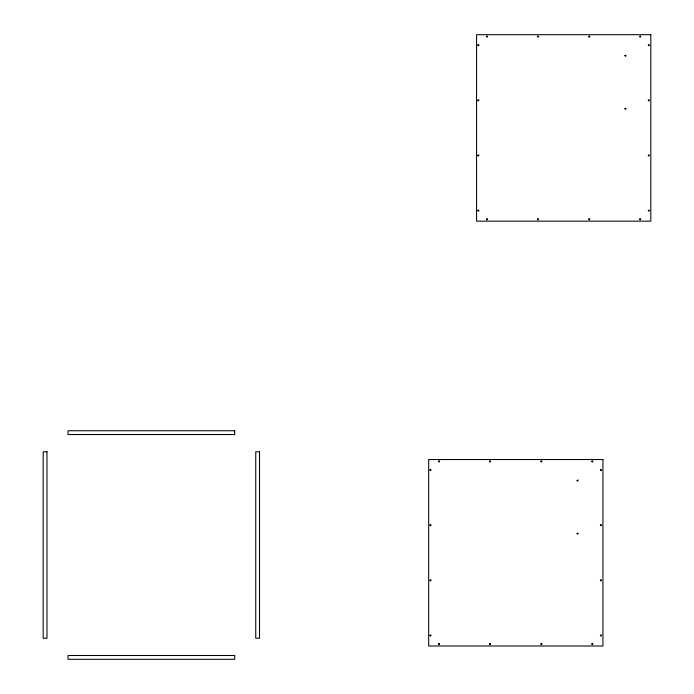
<?xml version="1.0" encoding="UTF-8"?>
<svg xmlns="http://www.w3.org/2000/svg" width="694" height="694" viewBox="0 0 694 694"><rect width="100%" height="100%" fill="white"/><g stroke="black" fill="none" stroke-linecap="round" stroke-linejoin="round"><path stroke-width="1.04" d="M477.845 45.058C478.617 47.47 479.719 43.358 477.845 45.058M477.845 100.196C478.617 102.608 479.719 98.496 477.845 100.196M486.468 36.435C487.24 38.838 488.35 34.726 486.468 36.435M429.976 469.907C430.748 472.319 431.85 468.198 429.976 469.907M477.845 155.335C478.617 157.746 479.719 153.634 477.845 155.335M429.976 525.046C430.748 527.457 431.85 523.345 429.976 525.046M438.599 461.276C439.38 463.687 440.482 459.575 438.599 461.276M477.845 210.473C478.617 212.885 479.719 208.773 477.845 210.473M429.976 580.184C430.748 582.596 431.85 578.484 429.976 580.184M429.976 635.322C430.748 637.734 431.85 633.622 429.976 635.322M486.468 219.104C487.24 221.516 488.35 217.404 486.468 219.104M438.599 643.945C439.38 646.357 440.482 642.245 438.599 643.945M537.399 36.435C538.171 38.838 539.273 34.726 537.399 36.435M489.53 461.276C490.302 463.687 491.404 459.575 489.53 461.276M537.399 219.104C538.171 221.516 539.273 217.404 537.399 219.104M489.53 643.945C490.302 646.357 491.404 642.245 489.53 643.945M588.755 36.435C589.527 38.838 590.629 34.726 588.755 36.435M540.886 461.276C541.658 463.687 542.76 459.575 540.886 461.276M588.755 219.104C589.527 221.516 590.629 217.404 588.755 219.104M540.886 643.945C541.658 646.357 542.76 642.245 540.886 643.945M624.947 55.581C625.719 57.992 626.821 53.88 624.947 55.581M624.947 108.62C625.719 111.031 626.821 106.911 624.947 108.62M577.078 480.43C577.859 482.842 578.961 478.721 577.078 480.43M639.677 36.435C640.458 38.838 641.56 34.726 639.677 36.435M577.078 533.46C577.859 535.872 578.961 531.76 577.078 533.46M591.817 461.276C592.589 463.687 593.691 459.575 591.817 461.276M648.309 45.058C649.081 47.47 650.183 43.358 648.309 45.058M648.309 100.196C649.081 102.608 650.183 98.496 648.309 100.196M600.44 469.907C601.212 472.319 602.314 468.198 600.44 469.907M639.677 219.104C640.458 221.516 641.56 217.404 639.677 219.104M648.309 155.335C649.081 157.746 650.183 153.634 648.309 155.335M600.44 525.046C601.212 527.457 602.314 523.345 600.44 525.046M648.309 210.473C649.081 212.885 650.183 208.773 648.309 210.473M591.817 643.945C592.589 646.357 593.691 642.245 591.817 643.945M600.44 580.184C601.212 582.596 602.314 578.484 600.44 580.184M600.44 635.322C601.212 637.734 602.314 633.622 600.44 635.322M650.816 34.7L476.561 34.7L476.561 221.16L650.816 221.16L650.816 34.7M234.702 430.748L68.021 430.748L68.021 434.539L234.702 434.539L234.702 430.748M46.975 451.794L43.184 451.794L43.184 638.254L46.975 638.254L46.975 451.794M259.53 451.794L255.748 451.794L255.748 638.254L259.53 638.254L259.53 451.794M602.947 459.541L428.692 459.541L428.692 646.01L602.947 646.01L602.947 459.541M234.702 655.509L68.021 655.509L68.021 659.3L234.702 659.3L234.702 655.509"/></g></svg>
